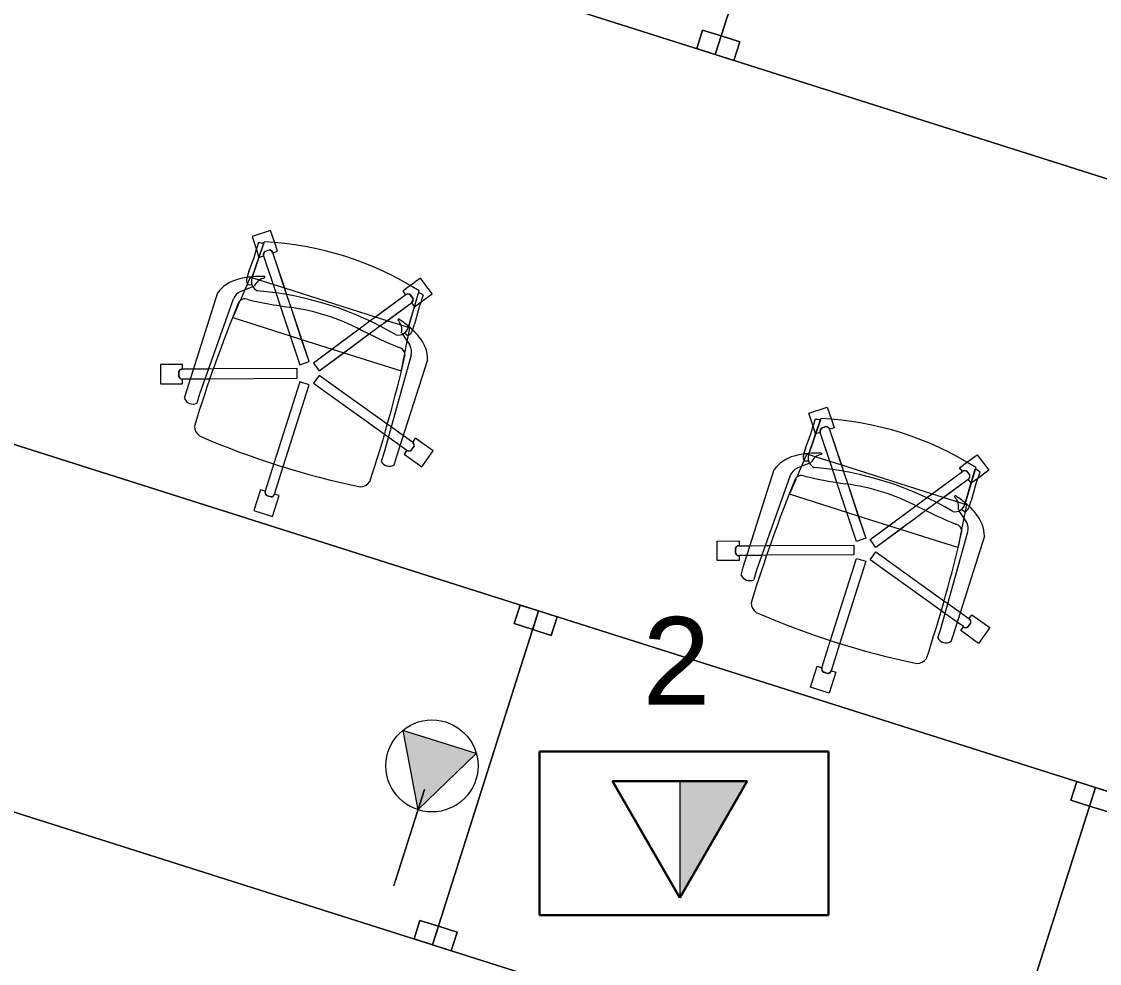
# Model space of a CAD drawing. Header units: inches. Extents: x 385 to 2249, y -1781 to -36.
# Drawn here: x 1188.2 to 1299, y -491.4 to -394.6 of the extents above; entities that cross this region are included whole.
import ezdxf

# ---------------------------------------------------------------- set-up
doc = ezdxf.new("R2010")
doc.units = ezdxf.units.IN
doc.header["$MEASUREMENT"] = 0
doc.layers.add('A-ANNO-NOTE', color=131, linetype='Continuous', lineweight=30)
doc.layers.add('I-FURN', color=30, linetype='Continuous', lineweight=9)
doc.styles.add('Swis721 Lt BT', font='swissl.ttf', dxfattribs={"height": 9})

# ---------------------------------------------------------------- blocks, each defined once
blk = doc.blocks.new('Rectangular Table - Rectangular Table-5809079-Level 5 POWER _ SIGNAL')
at = {"layer": 'I-FURN'}
for p, q in [((-28, 18), (-30, 18)), ((-30, 18), (-30, 16)), ((-30, 16), (-30, 18)), ((-30, 18), (-28, 18)), ((30, 18), (-30, 18)), ((-30, 18), (-30, -18)), ((-30, -18), (-30, 18)), ((-30, 18), (30, 18)), ((-28, 16), (-28, 18)), ((-28, 18), (-28, 16)), ((28, 18), (28, 16)), ((30, 18), (28, 18)), ((28, 18), (30, 18)), ((28, 16), (28, 18)), ((30, 16), (30, 18)), ((30, 18), (30, 16)), ((30, -18), (30, 18)), ((30, 18), (30, -18)), ((-30, 16), (-28, 16)), ((-28, 16), (-30, 16)), ((28, 16), (30, 16)), ((30, 16), (28, 16)), ((-28, -16), (-30, -16)), ((-30, -16), (-30, -18)), ((-30, -18), (-30, -16)), ((-30, -16), (-28, -16)), ((-28, -18), (-28, -16)), ((-28, -16), (-28, -18)), ((30, -16), (28, -16)), ((28, -16), (28, -18)), ((28, -18), (28, -16)), ((28, -16), (30, -16)), ((30, -18), (30, -16)), ((30, -16), (30, -18)), ((-30, -18), (-28, -18)), ((-28, -18), (-30, -18)), ((-30, -18), (30, -18)), ((30, -18), (-30, -18)), ((28, -18), (30, -18)), ((30, -18), (28, -18))]:
    blk.add_line(p, q, dxfattribs=at)
blk = doc.blocks.new('Rectangular Table - Rectangular Table-5809067-Level 5 POWER _ SIGNAL')
at = {"layer": 'I-FURN'}
for p, q in [((-28, 18), (-30, 18)), ((-30, 18), (-30, 16)), ((-30, 16), (-30, 18)), ((-30, 18), (-28, 18)), ((30, 18), (-30, 18)), ((-30, 18), (-30, -18)), ((-30, -18), (-30, 18)), ((-30, 18), (30, 18)), ((-28, 16), (-28, 18)), ((-28, 18), (-28, 16)), ((28, 18), (28, 16)), ((30, 18), (28, 18)), ((28, 18), (30, 18)), ((28, 16), (28, 18)), ((30, 16), (30, 18)), ((30, 18), (30, 16)), ((30, -18), (30, 18)), ((30, 18), (30, -18)), ((-30, 16), (-28, 16)), ((-28, 16), (-30, 16)), ((28, 16), (30, 16)), ((30, 16), (28, 16)), ((-28, -16), (-30, -16)), ((-30, -16), (-30, -18)), ((-30, -18), (-30, -16)), ((-30, -16), (-28, -16)), ((-28, -18), (-28, -16)), ((-28, -16), (-28, -18)), ((30, -16), (28, -16)), ((28, -16), (28, -18)), ((28, -18), (28, -16)), ((28, -16), (30, -16)), ((30, -18), (30, -16)), ((30, -16), (30, -18)), ((-30, -18), (-28, -18)), ((-28, -18), (-30, -18)), ((-30, -18), (30, -18)), ((30, -18), (-30, -18)), ((28, -18), (30, -18)), ((30, -18), (28, -18))]:
    blk.add_line(p, q, dxfattribs=at)
blk = doc.blocks.new('F-Haworth_Chair_X99-Seminar - X99 Advanced Seminar Chair-V71-Level 5 POWER _ SIGNAL')
at = {"layer": 'I-FURN'}
for p, q in [((-8.08, 12.82), (-9.7, 11.65)), ((-8.08, 12.82), (-9.7, 11.65)), ((-7.29, 11.74), (-8.08, 12.82)), ((-7.29, 11.74), (-8.08, 12.82)), ((8.08, 12.82), (7.29, 11.74)), ((8.08, 12.82), (7.29, 11.74)), ((9.7, 11.65), (8.08, 12.82)), ((9.7, 11.65), (8.08, 12.82)), ((-9.7, 11.65), (-8.88, 10.52)), ((-9.7, 11.65), (-8.88, 10.52)), ((-8.34, 11.52), (-8.42, 7.57)), ((-8.42, 7.57), (-8.34, 11.37)), ((-6.76, 11), (-7.29, 11.74)), ((-6.76, 11), (-7.29, 11.74)), ((7.29, 11.74), (6.76, 11)), ((7.29, 11.74), (6.76, 11)), ((8.42, 7.57), (8.34, 11.52)), ((8.34, 11.37), (8.42, 7.57)), ((8.88, 10.52), (9.7, 11.65)), ((8.88, 10.52), (9.7, 11.65)), ((-8.88, 10.52), (-8.38, 9.83)), ((-8.88, 10.52), (-8.38, 9.83)), ((-8.38, 9.83), (-7.99, 10.11)), ((-8.38, 9.83), (-7.99, 10.11)), ((-8, 10.58), (-7.59, 10.88)), ((-8, 10.58), (-7.59, 10.88)), ((-7.59, 10.87), (-7.99, 10.57)), ((-7.59, 10.87), (-7.99, 10.57)), ((-7.97, 10.12), (-6.14, 7.6)), ((-7.97, 10.12), (-5.57, 6.82)), ((-4.9, 7.6), (-7.16, 10.71)), ((-4.47, 7.01), (-7.16, 10.71)), ((-7.15, 10.72), (-6.76, 11)), ((-7.15, 10.72), (-6.76, 11)), ((7.16, 10.71), (4.47, 7.01)), ((7.16, 10.71), (4.9, 7.6)), ((5.57, 6.82), (7.97, 10.12)), ((6.14, 7.6), (7.97, 10.12)), ((6.76, 11), (7.15, 10.72)), ((6.76, 11), (7.15, 10.72)), ((7.59, 10.88), (8, 10.58)), ((7.59, 10.88), (8, 10.58)), ((7.99, 10.57), (7.59, 10.87)), ((7.99, 10.57), (7.59, 10.87)), ((7.99, 10.11), (8.38, 9.83)), ((7.99, 10.11), (8.38, 9.83)), ((8.38, 9.83), (8.88, 10.52)), ((8.38, 9.83), (8.88, 10.52)), ((-7.18, 7.99), (-7.21, 8.13)), ((7.21, 8.13), (7.18, 7.99)), ((-9.13, 5.92), (-8.07, 6.77)), ((-8.68, 6.87), (-8.75, 6.22)), ((-8.62, 7.42), (-8.68, 6.91)), ((-8.6, 7.6), (-8.62, 7.43)), ((-8.61, 6.81), (-8.23, 6.95)), ((-8.49, 7.6), (-8.56, 7.6)), ((-7.65, 7.6), (-8.4, 7.6)), ((-8.07, 6.77), (-7.95, 6.87)), ((-6.14, 7.6), (-7.65, 7.6)), ((-4.9, 7.6), (-6.14, 7.6)), ((-6.14, 7.6), (-5.57, 6.82)), ((-5.57, 6.82), (-4.79, 5.75)), ((-5.57, 6.82), (-4.79, 5.75)), ((4.9, 7.6), (-4.9, 7.6)), ((-4.47, 7.01), (-4.9, 7.6)), ((-3.68, 5.91), (-4.47, 7.01)), ((-3.68, 5.91), (-4.47, 7.01)), ((4.47, 7.01), (3.68, 5.91)), ((4.47, 7.01), (3.68, 5.91)), ((4.9, 7.6), (4.47, 7.01)), ((4.79, 5.75), (5.57, 6.82)), ((4.79, 5.75), (5.57, 6.82)), ((6.14, 7.6), (4.9, 7.6)), ((5.57, 6.82), (6.14, 7.6)), ((7.65, 7.6), (6.14, 7.6)), ((8.4, 7.6), (7.65, 7.6)), ((7.95, 6.87), (8.03, 6.81)), ((8.07, 6.77), (9.13, 5.92)), ((8.23, 6.95), (8.61, 6.81)), ((8.56, 7.6), (8.49, 7.6)), ((8.62, 7.43), (8.6, 7.6)), ((8.68, 6.87), (8.62, 7.42)), ((8.75, 6.22), (8.68, 6.87)), ((-8.75, 6.22), (-8.88, 4.99)), ((-4.79, 5.75), (-2.89, 3.12)), ((-4.79, 5.75), (-1.04, 0.58)), ((-1.65, 3.12), (-3.68, 5.91)), ((-0.23, 1.17), (-3.68, 5.91)), ((3.68, 5.91), (0.23, 1.17)), ((1.04, 0.58), (4.79, 5.75)), ((3.68, 5.91), (1.65, 3.12)), ((2.89, 3.12), (4.79, 5.75)), ((8.88, 4.99), (8.75, 6.22)), ((-11.32, 5.06), (-11.32, -5.48)), ((-9.92, -5.36), (-9.57, 4.97)), ((-8.9, 4.8), (-9.07, 3.2)), ((-8.88, 4.99), (-8.89, 4.91)), ((8.89, 4.91), (8.88, 4.99)), ((9.07, 3.2), (8.9, 4.8)), ((9.57, 4.97), (9.92, -5.36)), ((11.32, -5.48), (11.32, 5.06)), ((-9.07, 3.2), (-9.07, 3.12)), ((-9.07, 3.12), (-2.89, 3.12)), ((-2.89, 3.12), (-1.65, 3.12)), ((-2.89, 3.12), (-1.04, 0.58)), ((-1.65, 3.12), (1.65, 3.12)), ((-0.23, 1.17), (-1.65, 3.12)), ((1.65, 3.12), (0.23, 1.17)), ((1.04, 0.58), (2.89, 3.12)), ((1.65, 3.12), (2.89, 3.12)), ((2.89, 3.12), (9.07, 3.12)), ((9.07, 3.12), (9.07, 3.2)), ((-1.04, 0.58), (-0.23, 1.17)), ((-1.04, 0.58), (-0.23, 1.17)), ((0.23, 1.17), (1.04, 0.58)), ((0.23, 1.17), (1.04, 0.58)), ((-1.18, 0.14), (-9.37, -2.52)), ((-1.18, 0.14), (-9.37, -2.52)), ((-0.87, -0.81), (-1.18, 0.14)), ((-0.87, -0.81), (-1.18, 0.14)), ((1.18, 0.14), (0.87, -0.81)), ((1.18, 0.14), (0.87, -0.81)), ((9.37, -2.52), (1.18, 0.14)), ((9.37, -2.52), (1.18, 0.14)), ((-9.38, -3.57), (-0.87, -0.81)), ((-9.38, -3.57), (-0.87, -0.81)), ((-0.5, -1.08), (-0.5, -9.91)), ((0.5, -1.08), (-0.5, -1.08)), ((-0.5, -1.08), (-0.5, -9.91)), ((0.5, -1.08), (-0.5, -1.08)), ((0.5, -9.91), (0.5, -1.08)), ((0.5, -9.91), (0.5, -1.08)), ((0.87, -0.81), (2, -1.17)), ((0.87, -0.81), (2, -1.17)), ((2.03, -1.18), (9.38, -3.57)), ((2.03, -1.18), (9.38, -3.57)), ((-12.55, -3.03), (-14.69, -3.72)), ((-12.55, -3.03), (-14.69, -3.72)), ((-12.4, -3.49), (-12.55, -3.03)), ((-12.4, -3.49), (-12.55, -3.03)), ((-11.32, -3.15), (-12.4, -3.5)), ((-11.32, -3.15), (-12.4, -3.5)), ((-9.83, -2.67), (-11.32, -3.15)), ((-9.83, -2.67), (-11.32, -3.15)), ((-9.37, -2.52), (-9.83, -2.67)), ((-9.37, -2.52), (-9.83, -2.67)), ((9.83, -2.67), (9.37, -2.52)), ((9.83, -2.67), (9.37, -2.52)), ((11.32, -3.15), (9.83, -2.67)), ((11.32, -3.15), (9.83, -2.67)), ((12.4, -3.5), (11.32, -3.15)), ((12.4, -3.5), (11.32, -3.15)), ((12.55, -3.03), (12.4, -3.49)), ((12.55, -3.03), (12.4, -3.49)), ((14.69, -3.72), (12.55, -3.03)), ((14.69, -3.72), (12.55, -3.03)), ((-14.69, -3.72), (-14.08, -5.62)), ((-14.69, -3.72), (-14.08, -5.62)), ((-12.53, -4.34), (-12.69, -3.85)), ((-12.53, -4.34), (-12.69, -3.85)), ((-12.68, -3.86), (-12.52, -4.33)), ((-12.68, -3.86), (-12.52, -4.33)), ((-12.09, -4.45), (-11.32, -4.21)), ((-12.09, -4.45), (-11.32, -4.21)), ((-11.32, -4.21), (-9.86, -3.73)), ((-11.32, -4.21), (-9.86, -3.73)), ((-9.86, -3.73), (-9.38, -3.57)), ((-9.86, -3.73), (-9.38, -3.57)), ((9.38, -3.57), (9.86, -3.73)), ((9.38, -3.57), (9.86, -3.73)), ((9.86, -3.73), (11.32, -4.21)), ((9.86, -3.73), (11.32, -4.21)), ((11.32, -4.21), (12.09, -4.45)), ((11.32, -4.21), (12.09, -4.45)), ((12.52, -4.33), (12.68, -3.86)), ((12.52, -4.33), (12.68, -3.86)), ((12.69, -3.85), (12.53, -4.34)), ((12.69, -3.85), (12.53, -4.34)), ((14.08, -5.62), (14.69, -3.72)), ((14.08, -5.62), (14.69, -3.72)), ((-14.08, -5.62), (-11.94, -4.93)), ((-14.08, -5.62), (-11.94, -4.93)), ((-11.94, -4.93), (-12.09, -4.47)), ((-11.94, -4.93), (-12.09, -4.47)), ((-11.32, -5.48), (-11.3, -6.32)), ((-9.92, -6.36), (-9.92, -5.36)), ((9.92, -5.36), (9.92, -6.36)), ((11.3, -6.32), (11.32, -5.48)), ((12.09, -4.47), (11.94, -4.93)), ((12.09, -4.47), (11.94, -4.93)), ((11.94, -4.93), (14.08, -5.62)), ((11.94, -4.93), (14.08, -5.62)), ((-0.5, -9.91), (-0.5, -12.88)), ((-0.5, -9.91), (-0.5, -12.88)), ((0.5, -12.88), (0.5, -9.91)), ((0.5, -12.88), (0.5, -9.91)), ((-0.52, -12.88), (-1, -12.88)), ((-1, -12.88), (-1, -15.13)), ((-0.52, -12.88), (-1, -12.88)), ((-1, -12.88), (-1, -15.13)), ((0.26, -13.26), (-0.26, -13.26)), ((0.26, -13.26), (-0.26, -13.26)), ((-0.25, -13.25), (0.25, -13.25)), ((-0.25, -13.25), (0.25, -13.25)), ((1, -12.88), (0.52, -12.88)), ((1, -12.88), (0.52, -12.88)), ((1, -15.13), (1, -12.88)), ((1, -15.13), (1, -12.88)), ((-1, -15.13), (1, -15.13)), ((-1, -15.13), (1, -15.13))]:
    blk.add_line(p, q, dxfattribs=at)
for centre, radius, start, end in [((0, -20.29), 32.89, 75.3075, 104.696), ((-36.06, 10.03), 27.2, 355.9857, 2.5118), ((0, -20.73), 33.17, 104.5766, 105.5522), ((0, -20.73), 33.17, 74.4478, 75.4234), ((36.06, 10.03), 27.2, 177.4882, 184.0143), ((-7.66, 10.36), 0.407, 147.1651, 216.8349), ((-7.66, 10.36), 0.407, 147.1651, 216.8349), ((-7.64, 10.36), 0.406, 148.6199, 216), ((-7.64, 10.36), 0.406, 148.6199, 216), ((-7.48, 10.49), 0.407, 35.1651, 104.8349), ((-7.48, 10.49), 0.407, 35.1651, 104.8349), ((-7.49, 10.47), 0.406, 36, 103.3801), ((-7.49, 10.47), 0.406, 36, 103.3801), ((7.48, 10.49), 0.407, 75.1651, 144.8349), ((7.48, 10.49), 0.407, 75.1651, 144.8349), ((7.49, 10.47), 0.406, 76.6199, 144), ((7.49, 10.47), 0.406, 130.524, 144), ((7.49, 10.47), 0.406, 117.0479, 130.524), ((7.49, 10.47), 0.406, 76.6199, 117.0479), ((7.64, 10.36), 0.406, 324, 31.3801), ((7.64, 10.36), 0.406, 324, 17.9041), ((7.66, 10.36), 0.407, 323.1651, 32.8349), ((7.66, 10.36), 0.407, 323.1651, 32.8349), ((7.64, 10.36), 0.406, 17.9041, 31.3801), ((-5.2, 7.86), 3.74, 175.9857, 189.9064), ((-4.71, -1.15), 9.61, 105.0666, 112.7369), ((-6.55, 6.76), 1.38, 117.0503, 145.9813), ((6.55, 6.76), 1.38, 34.0187, 62.9497), ((4.71, -1.15), 9.61, 67.2631, 74.9334), ((5.2, 7.86), 3.74, 350.0936, 4.0143), ((-7.87, 3.92), 3.63, 121.9522, 161.8211), ((-4.71, -1.15), 9.61, 116.0036, 121.9522), ((-4.71, -1.15), 9.61, 114.3866, 116.0036), ((-8.28, 7.33), 0.613, 189.9064, 237.4573), ((-4.71, -1.15), 9.61, 113.5094, 114.1846), ((-4.71, -1.15), 9.61, 112.927, 113.3607), ((-7.37, 7.55), 1.05, 178.8214, 214.7998), ((-7.37, 7.55), 1.05, 178.8214, 264.0446), ((-6.55, 6.76), 1.38, 147.5752, 174.9122), ((0, -26.49), 33.83, 77.2285, 102.7715), ((7.37, 7.55), 1.05, 275.9554, 1.1786), ((6.55, 6.76), 1.38, 5.0878, 32.4248), ((7.37, 7.55), 1.05, 325.2002, 1.1786), ((4.71, -1.15), 9.61, 66.6393, 67.073), ((4.71, -1.15), 9.61, 63.9964, 66.4906), ((8.28, 7.33), 0.613, 302.5427, 350.0936), ((4.71, -1.15), 9.61, 58.0478, 63.9964), ((7.87, 3.92), 3.63, 18.1789, 58.0478), ((-8.18, 4.9), 1.39, 132.8922, 177.1987), ((-11.32, 48.08), 42.84, 274.2301, 280.0233), ((0, -15.97), 22.19, 79.9767, 100.0233), ((11.32, 48.08), 42.84, 259.9767, 265.7699), ((8.18, 4.9), 1.39, 2.8013, 47.1078), ((144.06, -7.32), 153.52, 175.4787, 180.5251), ((-8.24, 4.59), 0.763, 84.2338, 165.7662), ((8.24, 4.59), 0.763, 14.2338, 95.7662), ((-144.06, -7.32), 153.52, 359.4749, 4.5213), ((-12.28, -3.88), 0.407, 107.1651, 176.8349), ((-12.28, -3.88), 0.407, 107.1651, 176.8349), ((-12.27, -3.89), 0.406, 108, 175.3801), ((-12.27, -3.89), 0.406, 161.9041, 175.3801), ((-12.27, -3.89), 0.406, 121.476, 161.9041), ((-12.22, -4.09), 0.407, 219.1651, 288.8349), ((-12.22, -4.09), 0.407, 219.1651, 288.8349), ((-12.22, -4.07), 0.406, 220.6199, 274.524), ((-12.22, -4.07), 0.406, 220.6199, 288), ((-12.27, -3.89), 0.406, 108, 121.476), ((12.22, -4.07), 0.406, 252, 319.3801), ((12.22, -4.09), 0.407, 251.1651, 320.8349), ((12.22, -4.09), 0.407, 251.1651, 320.8349), ((12.22, -4.07), 0.406, 265.476, 305.9041), ((12.28, -3.88), 0.407, 3.1651, 72.8349), ((12.28, -3.88), 0.407, 3.1651, 72.8349), ((12.27, -3.89), 0.406, 45.0479, 72), ((12.27, -3.89), 0.406, 4.6199, 72), ((12.22, -4.07), 0.406, 305.9041, 319.3801), ((12.27, -3.89), 0.406, 4.6199, 45.0479), ((-12.22, -4.07), 0.406, 274.524, 288), ((12.22, -4.07), 0.406, 252, 265.476), ((-10.58, -5.68), 0.956, 221.8901, 314.1099), ((10.58, -5.68), 0.956, 225.8901, 318.1099), ((-8.21, -8.28), 1.31, 200.0433, 249.9567), ((8.21, -8.28), 1.31, 290.0433, 339.9567), ((0, 75.01), 84.96, 264.1475, 275.8525), ((-0.11, -12.88), 0.407, 179.1651, 248.8349), ((-0.11, -12.88), 0.407, 179.1651, 248.8349), ((-0.09, -12.88), 0.406, 180, 193.476), ((-0.09, -12.88), 0.406, 180, 247.3801), ((-0.09, -12.88), 0.406, 193.476, 220.4281), ((-0.09, -12.88), 0.406, 220.4281, 222.8299), ((-0.09, -12.88), 0.406, 222.8299, 233.9041), ((-0.09, -12.88), 0.406, 233.9041, 247.3801), ((0.09, -12.88), 0.406, 292.6199, 360), ((0.09, -12.88), 0.406, 292.6199, 306.0959), ((0.11, -12.88), 0.407, 291.1651, 0.8349), ((0.11, -12.88), 0.407, 291.1651, 0.8349), ((0.09, -12.88), 0.406, 306.0959, 346.524), ((0.09, -12.88), 0.406, 346.524, 360)]:
    blk.add_arc(centre, radius, start, end, dxfattribs=at)
blk = doc.blocks.new('F-Haworth_Chair_X99-Seminar - X99 Advanced Seminar Chair-V72-Level 5 POWER _ SIGNAL')
at = {"layer": 'I-FURN'}
for p, q in [((-1, 15.13), (1, 15.13)), ((-1, 12.88), (-1, 15.13)), ((-1, 15.13), (1, 15.13)), ((-1, 12.88), (-1, 15.13)), ((1, 15.13), (1, 12.88)), ((1, 15.13), (1, 12.88)), ((-0.52, 12.88), (-1, 12.88)), ((-0.52, 12.88), (-1, 12.88)), ((-0.5, 9.91), (-0.5, 12.88)), ((-0.5, 9.91), (-0.5, 12.88)), ((0.26, 13.26), (-0.26, 13.26)), ((0.26, 13.26), (-0.26, 13.26)), ((-0.25, 13.25), (0.25, 13.25)), ((-0.25, 13.25), (0.25, 13.25)), ((0.5, 12.88), (0.5, 9.91)), ((0.5, 12.88), (0.5, 9.91)), ((1, 12.88), (0.52, 12.88)), ((1, 12.88), (0.52, 12.88)), ((-0.5, 1.08), (-0.5, 9.91)), ((-0.5, 1.08), (-0.5, 9.91)), ((0.5, 9.91), (0.5, 1.08)), ((0.5, 9.91), (0.5, 1.08)), ((-14.69, 3.72), (-14.08, 5.62)), ((-14.69, 3.72), (-14.08, 5.62)), ((-14.08, 5.62), (-11.94, 4.93)), ((-14.08, 5.62), (-11.94, 4.93)), ((-11.32, 5.48), (-11.3, 6.32)), ((-9.92, 6.36), (-9.92, 5.36)), ((9.92, 5.36), (9.92, 6.36)), ((11.3, 6.32), (11.32, 5.48)), ((11.94, 4.93), (14.08, 5.62)), ((11.94, 4.93), (14.08, 5.62)), ((14.08, 5.62), (14.69, 3.72)), ((14.08, 5.62), (14.69, 3.72)), ((-11.94, 4.93), (-12.09, 4.47)), ((-11.94, 4.93), (-12.09, 4.47)), ((-12.09, 4.45), (-11.32, 4.21)), ((-12.09, 4.45), (-11.32, 4.21)), ((-11.32, -5.06), (-11.32, 5.48)), ((-9.92, 5.36), (-9.57, -4.97)), ((9.57, -4.97), (9.92, 5.36)), ((11.32, 5.48), (11.32, -5.06)), ((11.32, 4.21), (12.09, 4.45)), ((11.32, 4.21), (12.09, 4.45)), ((12.09, 4.47), (11.94, 4.93)), ((12.09, 4.47), (11.94, 4.93)), ((-12.55, 3.03), (-14.69, 3.72)), ((-12.55, 3.03), (-14.69, 3.72)), ((-12.53, 4.34), (-12.69, 3.85)), ((-12.53, 4.34), (-12.69, 3.85)), ((-12.68, 3.86), (-12.52, 4.33)), ((-12.68, 3.86), (-12.52, 4.33)), ((-12.4, 3.49), (-12.55, 3.03)), ((-12.4, 3.49), (-12.55, 3.03)), ((-11.32, 3.15), (-12.4, 3.5)), ((-11.32, 3.15), (-12.4, 3.5)), ((-11.32, 4.21), (-9.86, 3.73)), ((-11.32, 4.21), (-9.86, 3.73)), ((-9.86, 3.73), (-9.38, 3.57)), ((-9.86, 3.73), (-9.38, 3.57)), ((-9.38, 3.57), (-0.87, 0.81)), ((-9.38, 3.57), (-0.87, 0.81)), ((0.87, 0.81), (9.38, 3.57)), ((0.87, 0.81), (9.38, 3.57)), ((9.38, 3.57), (9.86, 3.73)), ((9.38, 3.57), (9.86, 3.73)), ((9.87, 3.73), (11.32, 4.21)), ((9.87, 3.73), (11.32, 4.21)), ((12.4, 3.5), (11.32, 3.15)), ((12.4, 3.5), (11.32, 3.15)), ((12.55, 3.03), (12.4, 3.49)), ((12.55, 3.03), (12.4, 3.49)), ((12.52, 4.33), (12.68, 3.86)), ((12.52, 4.33), (12.68, 3.86)), ((12.69, 3.85), (12.53, 4.34)), ((12.69, 3.85), (12.53, 4.34)), ((14.69, 3.72), (12.55, 3.03)), ((14.69, 3.72), (12.55, 3.03)), ((-9.83, 2.67), (-11.32, 3.15)), ((-9.83, 2.67), (-11.32, 3.15)), ((-9.37, 2.52), (-9.83, 2.67)), ((-9.37, 2.52), (-9.83, 2.67)), ((-1.18, -0.14), (-9.37, 2.52)), ((-1.18, -0.14), (-9.37, 2.52)), ((9.37, 2.52), (1.18, -0.14)), ((9.37, 2.52), (1.18, -0.14)), ((9.83, 2.67), (9.37, 2.52)), ((9.83, 2.67), (9.37, 2.52)), ((11.32, 3.15), (9.83, 2.67)), ((11.32, 3.15), (9.83, 2.67)), ((-0.87, 0.81), (-1.18, -0.14)), ((-0.87, 0.81), (-1.18, -0.14)), ((0.5, 1.08), (-0.5, 1.08)), ((0.5, 1.08), (-0.5, 1.08)), ((1.18, -0.14), (0.87, 0.81)), ((1.18, -0.14), (0.87, 0.81)), ((-3.47, -3.92), (-1.04, -0.58)), ((-2.89, -3.12), (-1.04, -0.58)), ((-1.04, -0.58), (-0.23, -1.17)), ((-1.04, -0.58), (-0.23, -1.17)), ((0.23, -1.17), (1.04, -0.58)), ((0.23, -1.17), (1.04, -0.58)), ((1.04, -0.58), (2.89, -3.12)), ((1.04, -0.58), (4.79, -5.75)), ((-0.23, -1.17), (-3.68, -5.91)), ((-0.23, -1.17), (-1.65, -3.12)), ((1.65, -3.12), (0.23, -1.17)), ((3.68, -5.91), (0.23, -1.17)), ((-9.07, -3.12), (-2.89, -3.12)), ((-9.07, -3.2), (-9.07, -3.12)), ((-8.9, -4.8), (-9.07, -3.2)), ((-1.65, -3.12), (-3.68, -5.91)), ((-3.47, -3.92), (-2.89, -3.12)), ((-2.89, -3.12), (-1.65, -3.12)), ((-1.65, -3.12), (1.65, -3.12)), ((1.65, -3.12), (2.89, -3.12)), ((3.68, -5.91), (1.65, -3.12)), ((2.89, -3.12), (9.07, -3.12)), ((2.89, -3.12), (4.79, -5.75)), ((9.07, -3.2), (8.9, -4.8)), ((9.07, -3.12), (9.07, -3.2)), ((-4.79, -5.75), (-3.5, -3.96)), ((-4.79, -5.75), (-3.5, -3.96)), ((-8.88, -4.99), (-8.89, -4.91)), ((-8.75, -6.22), (-8.88, -4.99)), ((8.88, -4.99), (8.75, -6.22)), ((8.89, -4.91), (8.88, -4.99)), ((-9.13, -5.92), (-8.07, -6.77)), ((-8.68, -6.87), (-8.75, -6.22)), ((-5.57, -6.82), (-4.79, -5.75)), ((-5.57, -6.82), (-4.79, -5.75)), ((-3.68, -5.91), (-4.47, -7.01)), ((-3.68, -5.91), (-4.47, -7.01)), ((4.47, -7.01), (3.68, -5.91)), ((4.47, -7.01), (3.68, -5.91)), ((4.79, -5.75), (5.57, -6.82)), ((4.79, -5.75), (5.57, -6.82)), ((8.07, -6.77), (9.13, -5.92)), ((8.75, -6.22), (8.68, -6.87)), ((-8.62, -7.42), (-8.68, -6.87)), ((-8.6, -7.6), (-8.62, -7.43)), ((-8.61, -6.81), (-8.23, -6.95)), ((-8.49, -7.6), (-8.56, -7.6)), ((-8.42, -7.57), (-8.34, -11.37)), ((-8.34, -11.52), (-8.42, -7.57)), ((-7.65, -7.6), (-8.4, -7.6)), ((-8.03, -6.81), (-7.95, -6.87)), ((-7.97, -10.12), (-5.57, -6.82)), ((-7.97, -10.12), (-6.14, -7.6)), ((-6.14, -7.6), (-7.65, -7.6)), ((-4.47, -7.01), (-7.16, -10.71)), ((-4.9, -7.6), (-7.16, -10.71)), ((-6.14, -7.6), (-5.57, -6.82)), ((-4.9, -7.6), (-6.14, -7.6)), ((4.9, -7.6), (-4.9, -7.6)), ((-4.47, -7.01), (-4.87, -7.56)), ((4.9, -7.6), (4.47, -7.01)), ((7.16, -10.71), (4.47, -7.01)), ((6.14, -7.6), (4.9, -7.6)), ((7.16, -10.71), (4.9, -7.6)), ((5.57, -6.82), (6.14, -7.6)), ((5.57, -6.82), (7.97, -10.12)), ((7.65, -7.6), (6.14, -7.6)), ((6.14, -7.6), (7.97, -10.12)), ((8.4, -7.6), (7.65, -7.6)), ((7.95, -6.87), (8.07, -6.77)), ((8.23, -6.95), (8.61, -6.81)), ((8.34, -11.37), (8.42, -7.57)), ((8.42, -7.57), (8.34, -11.52)), ((8.56, -7.6), (8.49, -7.6)), ((8.62, -7.43), (8.6, -7.6)), ((8.68, -6.91), (8.62, -7.42)), ((-7.18, -7.99), (-7.21, -8.13)), ((7.21, -8.13), (7.18, -7.99)), ((-8.88, -10.52), (-8.38, -9.83)), ((-8.88, -10.52), (-8.38, -9.83)), ((-8.38, -9.83), (-7.99, -10.11)), ((-8.38, -9.83), (-7.99, -10.11)), ((7.99, -10.11), (8.38, -9.83)), ((7.99, -10.11), (8.38, -9.83)), ((8.38, -9.83), (8.87, -10.51)), ((8.38, -9.83), (8.87, -10.51)), ((-9.7, -11.65), (-8.88, -10.52)), ((-9.7, -11.65), (-8.88, -10.52)), ((-8, -10.58), (-7.59, -10.88)), ((-8, -10.58), (-7.59, -10.88)), ((-7.59, -10.87), (-7.99, -10.57)), ((-7.59, -10.87), (-7.99, -10.57)), ((-6.76, -11), (-7.29, -11.74)), ((-6.76, -11), (-7.29, -11.74)), ((-7.15, -10.72), (-6.76, -11)), ((-7.15, -10.72), (-6.76, -11)), ((6.76, -11), (7.15, -10.72)), ((6.76, -11), (7.15, -10.72)), ((7.29, -11.74), (6.76, -11)), ((7.29, -11.74), (6.76, -11)), ((7.99, -10.57), (7.59, -10.87)), ((7.99, -10.57), (7.59, -10.87)), ((7.59, -10.88), (8, -10.58)), ((7.59, -10.88), (8, -10.58)), ((8.88, -10.52), (9.7, -11.65)), ((8.88, -10.52), (9.7, -11.65)), ((-8.08, -12.82), (-9.7, -11.65)), ((-8.08, -12.82), (-9.7, -11.65)), ((-7.29, -11.74), (-8.08, -12.82)), ((-7.29, -11.74), (-8.08, -12.82)), ((8.08, -12.82), (7.29, -11.74)), ((8.08, -12.82), (7.29, -11.74)), ((9.7, -11.65), (8.08, -12.82)), ((9.7, -11.65), (8.08, -12.82))]:
    blk.add_line(p, q, dxfattribs=at)
for centre, radius, start, end in [((-0.11, 12.88), 0.407, 111.1651, 180.8349), ((-0.11, 12.88), 0.407, 111.1651, 180.8349), ((-0.09, 12.88), 0.406, 112.6199, 180), ((-0.09, 12.88), 0.406, 166.524, 180), ((-0.09, 12.88), 0.406, 126.0959, 166.524), ((-0.09, 12.88), 0.406, 112.6199, 126.0959), ((0.09, 12.88), 0.406, 53.9041, 67.3801), ((0.09, 12.88), 0.406, 0, 67.3801), ((0.11, 12.88), 0.407, 359.1651, 68.8349), ((0.11, 12.88), 0.407, 359.1651, 68.8349), ((0.09, 12.88), 0.406, 0, 53.9041), ((-8.21, 8.28), 1.31, 110.0433, 159.9567), ((0, -75.01), 84.96, 84.1475, 95.8525), ((8.21, 8.28), 1.31, 20.0433, 69.9567), ((144.06, 7.32), 153.52, 179.4749, 184.5213), ((-144.06, 7.32), 153.52, 355.4787, 0.5251), ((-10.58, 5.68), 0.956, 45.8901, 138.1099), ((10.58, 5.68), 0.956, 41.8901, 134.1099), ((-12.22, 4.09), 0.407, 71.1651, 140.8349), ((-12.22, 4.09), 0.407, 71.1651, 140.8349), ((-12.22, 4.07), 0.406, 85.476, 139.3801), ((-12.22, 4.07), 0.406, 72, 139.3801), ((-12.22, 4.07), 0.406, 72, 85.476), ((12.22, 4.09), 0.407, 39.1651, 108.8349), ((12.22, 4.09), 0.407, 39.1651, 108.8349), ((12.22, 4.07), 0.406, 81.0479, 108), ((12.22, 4.07), 0.406, 40.6199, 108), ((12.22, 4.07), 0.406, 40.6199, 81.0479), ((-12.28, 3.88), 0.407, 183.1651, 252.8349), ((-12.28, 3.88), 0.407, 183.1651, 252.8349), ((-12.27, 3.89), 0.406, 184.6199, 198.0959), ((-12.27, 3.89), 0.406, 184.6199, 252), ((-12.27, 3.89), 0.406, 198.0959, 238.524), ((-12.27, 3.89), 0.406, 238.524, 252), ((12.27, 3.89), 0.406, 288, 355.3801), ((12.28, 3.88), 0.407, 287.1651, 356.8349), ((12.28, 3.88), 0.407, 287.1651, 356.8349), ((12.27, 3.89), 0.406, 288, 341.9041), ((12.27, 3.89), 0.406, 341.9041, 355.3801), ((-7.87, -3.92), 3.63, 198.1789, 238.0478), ((-8.18, -4.9), 1.39, 182.8013, 227.1078), ((-8.24, -4.59), 0.763, 194.2338, 275.7662), ((-11.32, -48.08), 42.84, 79.9767, 85.7699), ((11.32, -48.08), 42.84, 94.2301, 100.0233), ((8.24, -4.59), 0.763, 264.2338, 345.7662), ((8.18, -4.9), 1.39, 312.8922, 357.1987), ((7.87, -3.92), 3.63, 301.9522, 341.8211), ((-7.37, -7.55), 1.05, 95.9554, 181.1786), ((0, 26.49), 33.83, 257.2285, 282.7715), ((0, 15.97), 22.19, 259.9767, 280.0233), ((7.37, -7.55), 1.05, 358.8214, 84.0446), ((-4.71, 1.15), 9.61, 238.0478, 243.9964), ((-5.2, -7.86), 3.74, 170.0936, 184.0143), ((-4.71, 1.15), 9.61, 243.9964, 246.4906), ((-8.28, -7.33), 0.613, 122.5427, 170.0936), ((-4.71, 1.15), 9.61, 246.6393, 247.073), ((-7.37, -7.55), 1.05, 145.2002, 181.1786), ((-4.71, 1.15), 9.61, 247.2631, 254.9334), ((-6.55, -6.76), 1.38, 185.0878, 212.4248), ((-6.55, -6.76), 1.38, 214.0187, 242.9497), ((6.55, -6.76), 1.38, 297.0503, 325.9813), ((4.71, 1.15), 9.61, 285.0666, 292.7369), ((6.55, -6.76), 1.38, 327.5752, 354.9122), ((7.37, -7.55), 1.05, 358.8214, 34.7998), ((4.71, 1.15), 9.61, 292.927, 293.3607), ((4.71, 1.15), 9.61, 293.5094, 296.0036), ((8.28, -7.33), 0.613, 9.9064, 57.4573), ((5.2, -7.86), 3.74, 355.9857, 9.9064), ((4.71, 1.15), 9.61, 296.0036, 301.9522), ((-36.06, -10.03), 27.2, 357.4882, 4.0143), ((36.06, -10.03), 27.2, 175.9857, 182.5118), ((-7.66, -10.36), 0.407, 143.1651, 212.8349), ((-7.66, -10.36), 0.407, 143.1651, 212.8349), ((-7.64, -10.36), 0.406, 144, 211.3801), ((-7.64, -10.36), 0.406, 144, 211.3801), ((-7.49, -10.47), 0.406, 256.6199, 324), ((-7.48, -10.49), 0.407, 255.1651, 324.8349), ((-7.48, -10.49), 0.407, 255.1651, 324.8349), ((-7.49, -10.47), 0.406, 256.6199, 297.0479), ((-7.49, -10.47), 0.406, 297.0479, 324), ((7.48, -10.49), 0.407, 215.1651, 284.8349), ((7.48, -10.49), 0.407, 215.1651, 284.8349), ((7.49, -10.47), 0.406, 216, 256.4281), ((7.49, -10.47), 0.406, 216, 283.3801), ((7.49, -10.47), 0.406, 256.4281, 283.3801), ((7.64, -10.36), 0.406, 328.6199, 36), ((7.64, -10.36), 0.406, 328.6199, 36), ((7.66, -10.36), 0.407, 8.967, 36.8349), ((7.66, -10.36), 0.407, 327.1651, 36.8349), ((7.66, -10.36), 0.407, 327.1651, 8.967), ((0, 20.73), 33.17, 254.4478, 255.4234), ((0, 20.29), 32.89, 255.304, 284.6925), ((0, 20.73), 33.17, 284.5766, 285.5522)]:
    blk.add_arc(centre, radius, start, end, dxfattribs=at)

msp = doc.modelspace()

# ---------------------------------------------------------------- hatches: boundary and pattern name
at = {"layer": 'A-ANNO-NOTE', "lineweight": 9}
for points in [[(1228.95, -475.65), (1234.93, -469.87), (1227.41, -467.48)], [(1255.85, -484.7), (1262.78, -472.7), (1255.85, -472.7)]]:
    msp.add_hatch(color=256, dxfattribs=at).paths.add_polyline_path(points, flags=0)

# ---------------------------------------------------------------- linework, layer by layer
for p, q in [((1234.93, -469.87), (1227.41, -467.48)), ((1227.41, -467.48), (1228.95, -475.65)), ((1228.95, -475.65), (1234.93, -469.87)), ((1255.85, -472.7), (1255.85, -484.7)), ((1255.85, -484.7), (1262.78, -472.7)), ((1262.78, -472.7), (1255.85, -472.7)), ((1226.48, -483.45), (1229.62, -473.56)), ((1229.62, -473.56), (1226.62, -483)), ((1229.62, -473.56), (1228.05, -478.5))]:
    msp.add_line(p, q, dxfattribs=at)
at = {"layer": 'A-ANNO-NOTE'}
for p, q in [((1241.42, -469.65), (1271.13, -469.65)), ((1241.42, -486.46), (1241.42, -469.65)), ((1271.13, -469.65), (1271.13, -486.46)), ((1248.92, -472.7), (1262.78, -472.7)), ((1255.85, -484.7), (1248.92, -472.7)), ((1262.78, -472.7), (1255.85, -484.7)), ((1271.13, -486.46), (1241.42, -486.46))]:
    msp.add_line(p, q, dxfattribs=at)
at = {"layer": 'A-ANNO-NOTE', "lineweight": 9}
msp.add_circle((1230.39, -471.13), 4.73, dxfattribs=at)

# ---------------------------------------------------------------- block references
at = {"layer": 'I-FURN'}
for name, p, rotation in [('Rectangular Table - Rectangular Table-5809079-Level 5 POWER _ SIGNAL', (1236.34, -371.79), 342.3961865743555), ('Rectangular Table - Rectangular Table-5809067-Level 5 POWER _ SIGNAL', (1293.53, -389.94), 162.3961865743554), ('F-Haworth_Chair_X99-Seminar - X99 Advanced Seminar Chair-V71-Level 5 POWER _ SIGNAL', (1217.63, -430.77), 342.3961865743552), ('F-Haworth_Chair_X99-Seminar - X99 Advanced Seminar Chair-V72-Level 5 POWER _ SIGNAL', (1274.82, -448.92), 162.3961865743546), ('Rectangular Table - Rectangular Table-5809079-Level 5 POWER _ SIGNAL', (1207.31, -463.29), 342.3961865743549), ('Rectangular Table - Rectangular Table-5809067-Level 5 POWER _ SIGNAL', (1264.5, -481.43), 162.3961865743549), ('Rectangular Table - Rectangular Table-5809079-Level 5 POWER _ SIGNAL', (1321.69, -499.58), 342.3961865743549)]:
    msp.add_blockref(name, p, dxfattribs=dict(at, rotation=rotation))

# ---------------------------------------------------------------- texts
at = {"layer": 'A-ANNO-NOTE', "lineweight": 9, "insert": (1252.01, -455.83), "char_height": 9, "width": 8.181, "attachment_point": 1, "style": 'Swis721 Lt BT'}
msp.add_mtext('2', dxfattribs=at)

doc.saveas('drawing.dxf')
